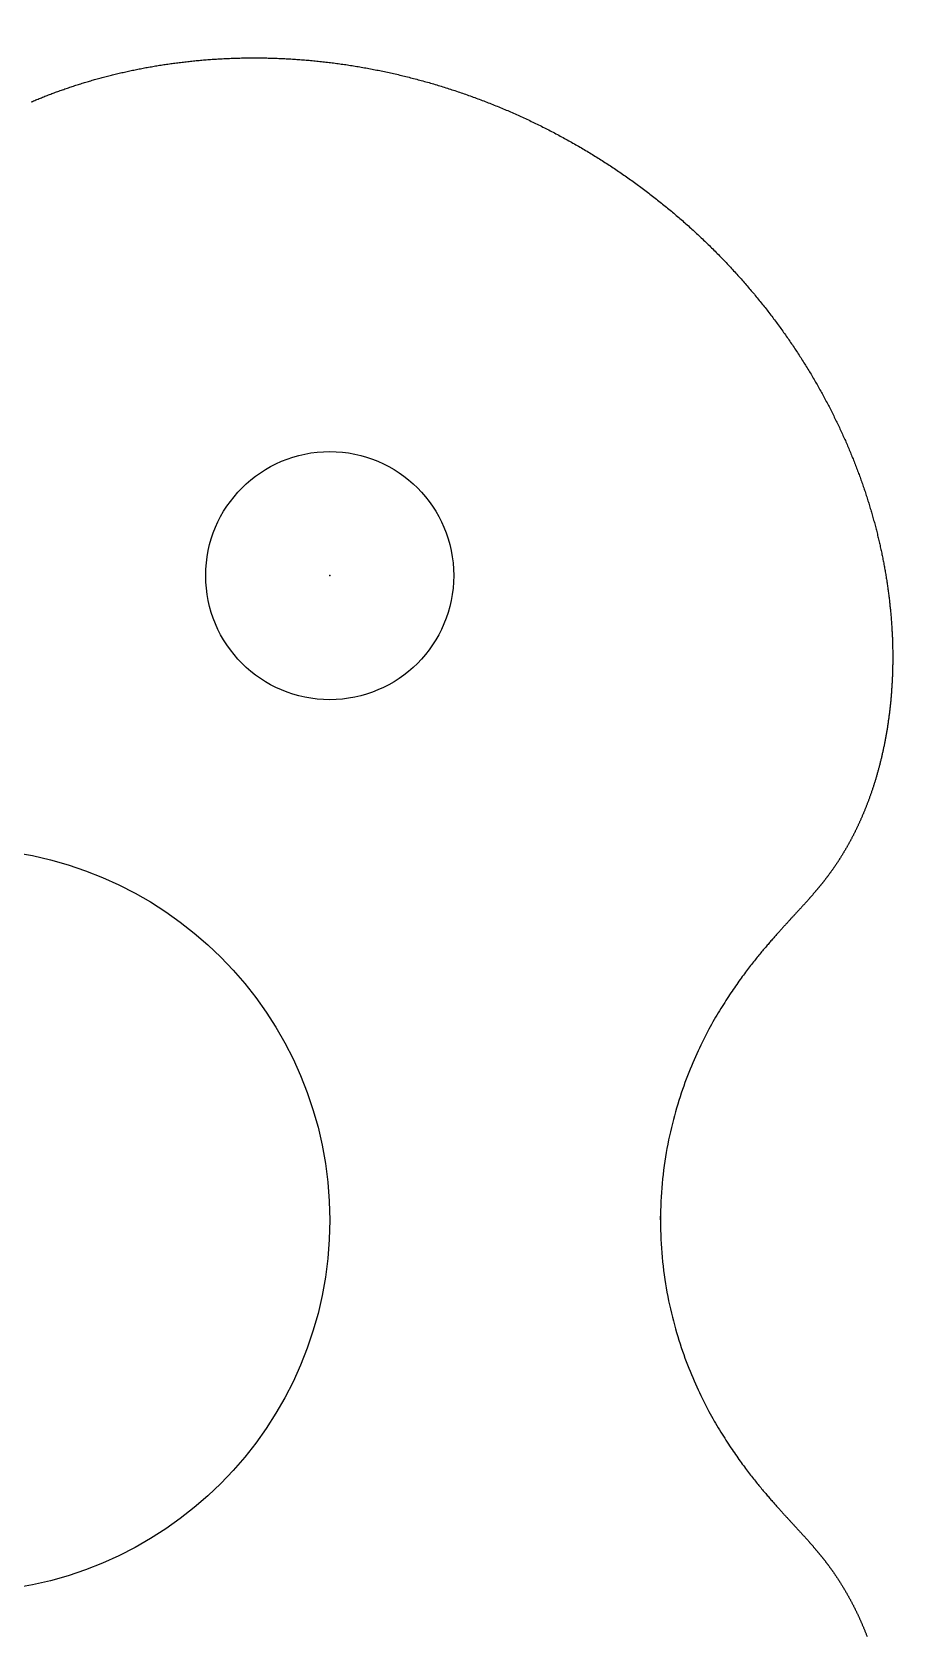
# Model space of a CAD drawing. Header units: metres. Extents: x -1 to 1, y -1 to 1.
# Drawn here: x 0.159 to 0.562, y -0.192 to 0.549 of the extents above; entities that cross this region are included whole.
import ezdxf

# ---------------------------------------------------------------- set-up
doc = ezdxf.new("R2010")
doc.units = ezdxf.units.M

msp = doc.modelspace()

# ---------------------------------------------------------------- linework, layer by layer
at = {"color": 1}
msp.add_lwpolyline([(0.15824, 0.5167), (0.15876, 0.51692), (0.15928, 0.51714), (0.1598, 0.51735), (0.16032, 0.51757), (0.16084, 0.51779), (0.16137, 0.518), (0.16189, 0.51822), (0.16242, 0.51843), (0.16295, 0.51864), (0.16348, 0.51885), (0.16401, 0.51906), (0.16454, 0.51927), (0.16508, 0.51948), (0.16561, 0.51969), (0.16615, 0.5199), (0.16669, 0.5201), (0.16723, 0.52031), (0.16777, 0.52051), (0.16831, 0.52071), (0.16886, 0.52091), (0.1694, 0.52112), (0.16995, 0.52132), (0.17049, 0.52151), (0.17104, 0.52171), (0.17159, 0.52191), (0.17215, 0.5221), (0.1727, 0.5223), (0.17325, 0.52249), (0.17381, 0.52269), (0.17436, 0.52288), (0.17492, 0.52307), (0.17548, 0.52326), (0.17604, 0.52345), (0.1766, 0.52363), (0.17717, 0.52382), (0.17773, 0.52401), (0.1783, 0.52419), (0.17886, 0.52437), (0.17943, 0.52456), (0.18, 0.52474), (0.18057, 0.52492), (0.18114, 0.5251), (0.18172, 0.52527), (0.18229, 0.52545), (0.18287, 0.52563), (0.18344, 0.5258), (0.18402, 0.52597), (0.1846, 0.52615), (0.18518, 0.52632), (0.18576, 0.52649), (0.18634, 0.52666), (0.18693, 0.52682), (0.18751, 0.52699), (0.1881, 0.52715), (0.18869, 0.52732), (0.18928, 0.52748), (0.18987, 0.52764), (0.19046, 0.5278), (0.19105, 0.52796), (0.19164, 0.52812), (0.19224, 0.52828), (0.19283, 0.52843), (0.19343, 0.52859), (0.19403, 0.52874), (0.19463, 0.52889), (0.19523, 0.52904), (0.19583, 0.52919), (0.19643, 0.52934), (0.19704, 0.52949), (0.19764, 0.52963), (0.19825, 0.52978), (0.19885, 0.52992), (0.19946, 0.53006), (0.20007, 0.5302), (0.20068, 0.53034), (0.20129, 0.53048), (0.2019, 0.53062), (0.20252, 0.53075), (0.20313, 0.53089), (0.20375, 0.53102), (0.20437, 0.53115), (0.20498, 0.53128), (0.2056, 0.53141), (0.20622, 0.53154), (0.20684, 0.53166), (0.20747, 0.53179), (0.20809, 0.53191), (0.20871, 0.53203), (0.20934, 0.53215), (0.20996, 0.53227), (0.21059, 0.53239), (0.21122, 0.53251), (0.21185, 0.53262), (0.21248, 0.53274), (0.21311, 0.53285), (0.21374, 0.53296), (0.21438, 0.53307), (0.21501, 0.53318), (0.21565, 0.53329), (0.21628, 0.53339), (0.21692, 0.53349), (0.21756, 0.5336), (0.2182, 0.5337), (0.21884, 0.5338), (0.21948, 0.5339), (0.22012, 0.53399), (0.22076, 0.53409), (0.22141, 0.53418), (0.22205, 0.53428), (0.2227, 0.53437), (0.22334, 0.53446), (0.22399, 0.53454), (0.22464, 0.53463), (0.22529, 0.53472), (0.22594, 0.5348), (0.22659, 0.53488), (0.22724, 0.53496), (0.22789, 0.53504), (0.22855, 0.53512), (0.2292, 0.5352), (0.22986, 0.53527), (0.23051, 0.53535), (0.23117, 0.53542), (0.23183, 0.53549), (0.23249, 0.53556), (0.23315, 0.53562), (0.23381, 0.53569), (0.23447, 0.53575), (0.23513, 0.53582), (0.23579, 0.53588), (0.23646, 0.53594), (0.23712, 0.536), (0.23779, 0.53605), (0.23845, 0.53611), (0.23912, 0.53616), (0.23979, 0.53621), (0.24046, 0.53626), (0.24113, 0.53631), (0.2418, 0.53636), (0.24247, 0.5364), (0.24314, 0.53645), (0.24381, 0.53649), (0.24448, 0.53653), (0.24516, 0.53657), (0.24583, 0.53661), (0.2465, 0.53664), (0.24718, 0.53668), (0.24786, 0.53671), (0.24853, 0.53674), (0.24921, 0.53677), (0.24989, 0.5368), (0.25057, 0.53683), (0.25125, 0.53685), (0.25193, 0.53687), (0.25261, 0.5369), (0.25329, 0.53692), (0.25397, 0.53693), (0.25466, 0.53695), (0.25534, 0.53697), (0.25602, 0.53698), (0.25671, 0.53699), (0.25739, 0.537), (0.25808, 0.53701), (0.25877, 0.53702), (0.25945, 0.53702), (0.26014, 0.53702), (0.26083, 0.53703), (0.26152, 0.53703), (0.26221, 0.53702), (0.2629, 0.53702), (0.26359, 0.53702), (0.26428, 0.53701), (0.26497, 0.537), (0.26566, 0.53699), (0.26636, 0.53698), (0.26705, 0.53697), (0.26774, 0.53695), (0.26844, 0.53693), (0.26913, 0.53692), (0.26983, 0.5369), (0.27052, 0.53687), (0.27122, 0.53685), (0.27191, 0.53682), (0.27261, 0.5368), (0.27331, 0.53677), (0.27401, 0.53674), (0.27471, 0.53671), (0.2754, 0.53667), (0.2761, 0.53664), (0.2768, 0.5366), (0.2775, 0.53656), (0.2782, 0.53652), (0.27891, 0.53648), (0.27961, 0.53643), (0.28031, 0.53639), (0.28101, 0.53634), (0.28171, 0.53629), (0.28242, 0.53624), (0.28312, 0.53619), (0.28382, 0.53613), (0.28453, 0.53607), (0.28523, 0.53602), (0.28593, 0.53596), (0.28664, 0.5359), (0.28734, 0.53583), (0.28805, 0.53577), (0.28876, 0.5357), (0.28946, 0.53563), (0.29017, 0.53556), (0.29088, 0.53549), (0.29158, 0.53541), (0.29229, 0.53534), (0.293, 0.53526), (0.2937, 0.53518), (0.29441, 0.5351), (0.29512, 0.53502), (0.29583, 0.53493), (0.29654, 0.53485), (0.29725, 0.53476), (0.29796, 0.53467), (0.29867, 0.53458), (0.29938, 0.53448), (0.30009, 0.53439), (0.3008, 0.53429), (0.30151, 0.53419), (0.30222, 0.53409), (0.30293, 0.53399), (0.30364, 0.53389), (0.30435, 0.53378), (0.30506, 0.53367), (0.30577, 0.53356), (0.30648, 0.53345), (0.30719, 0.53334), (0.3079, 0.53322), (0.30862, 0.53311), (0.30933, 0.53299), (0.31004, 0.53287), (0.31075, 0.53274), (0.31146, 0.53262), (0.31217, 0.53249), (0.31289, 0.53237), (0.3136, 0.53224), (0.31431, 0.53211), (0.31502, 0.53197), (0.31574, 0.53184), (0.31645, 0.5317), (0.31716, 0.53156), (0.31787, 0.53142), (0.31858, 0.53128), (0.3193, 0.53114), (0.32001, 0.53099), (0.32072, 0.53084), (0.32143, 0.5307), (0.32215, 0.53054), (0.32286, 0.53039), (0.32357, 0.53024), (0.32428, 0.53008), (0.32499, 0.52992), (0.32571, 0.52976), (0.32642, 0.5296), (0.32713, 0.52944), (0.32784, 0.52927), (0.32855, 0.5291), (0.32927, 0.52894), (0.32998, 0.52876), (0.33069, 0.52859), (0.3314, 0.52842), (0.33211, 0.52824), (0.33282, 0.52806), (0.33353, 0.52788), (0.33424, 0.5277), (0.33495, 0.52752), (0.33566, 0.52733), (0.33637, 0.52714), (0.33708, 0.52696), (0.33779, 0.52676), (0.3385, 0.52657), (0.33921, 0.52638), (0.33992, 0.52618), (0.34063, 0.52598), (0.34134, 0.52578), (0.34205, 0.52558), (0.34276, 0.52538), (0.34347, 0.52517), (0.34417, 0.52497), (0.34488, 0.52476), (0.34559, 0.52455), (0.3463, 0.52433), (0.347, 0.52412), (0.34771, 0.5239), (0.34842, 0.52369), (0.34912, 0.52347), (0.34983, 0.52325), (0.35053, 0.52302), (0.35124, 0.5228), (0.35194, 0.52257), (0.35265, 0.52234), (0.35335, 0.52211), (0.35405, 0.52188), (0.35476, 0.52165), (0.35546, 0.52141), (0.35616, 0.52117), (0.35686, 0.52093), (0.35757, 0.52069), (0.35827, 0.52045), (0.35897, 0.5202), (0.35967, 0.51996), (0.36037, 0.51971), (0.36107, 0.51946), (0.36177, 0.51921), (0.36247, 0.51895), (0.36317, 0.5187), (0.36386, 0.51844), (0.36456, 0.51818), (0.36526, 0.51792), (0.36596, 0.51766), (0.36665, 0.5174), (0.36735, 0.51713), (0.36804, 0.51686), (0.36874, 0.51659), (0.36943, 0.51632), (0.37013, 0.51605), (0.37082, 0.51577), (0.37151, 0.5155), (0.3722, 0.51522), (0.3729, 0.51494), (0.37359, 0.51466), (0.37428, 0.51437), (0.37497, 0.51409), (0.37566, 0.5138), (0.37634, 0.51351), (0.37703, 0.51322), (0.37772, 0.51293), (0.37841, 0.51264), (0.37909, 0.51234), (0.37978, 0.51204), (0.38047, 0.51175), (0.38115, 0.51144), (0.38183, 0.51114), (0.38252, 0.51084), (0.3832, 0.51053), (0.38388, 0.51022), (0.38456, 0.50992), (0.38524, 0.5096), (0.38592, 0.50929), (0.3866, 0.50898), (0.38728, 0.50866), (0.38796, 0.50834), (0.38864, 0.50802), (0.38931, 0.5077), (0.38999, 0.50738), (0.39067, 0.50705), (0.39134, 0.50673), (0.39201, 0.5064), (0.39269, 0.50607), (0.39336, 0.50574), (0.39403, 0.50541), (0.3947, 0.50507), (0.39537, 0.50474), (0.39604, 0.5044), (0.39671, 0.50406), (0.39738, 0.50372), (0.39804, 0.50337), (0.39871, 0.50303), (0.39937, 0.50268), (0.40004, 0.50233), (0.4007, 0.50199), (0.40137, 0.50163), (0.40203, 0.50128), (0.40269, 0.50093), (0.40335, 0.50057), (0.40401, 0.50021), (0.40467, 0.49985), (0.40533, 0.49949), (0.40598, 0.49913), (0.40664, 0.49877), (0.40729, 0.4984), (0.40795, 0.49803), (0.4086, 0.49766), (0.40925, 0.49729), (0.40991, 0.49692), (0.41056, 0.49655), (0.41121, 0.49617), (0.41185, 0.49579), (0.4125, 0.49542), (0.41315, 0.49504), (0.4138, 0.49465), (0.41444, 0.49427), (0.41509, 0.49389), (0.41573, 0.4935), (0.41637, 0.49311), (0.41701, 0.49272), (0.41765, 0.49233), (0.41829, 0.49194), (0.41893, 0.49154), (0.41957, 0.49115), (0.4202, 0.49075), (0.42084, 0.49035), (0.42147, 0.48995), (0.42211, 0.48955), (0.42274, 0.48915), (0.42337, 0.48874), (0.424, 0.48833), (0.42463, 0.48793), (0.42526, 0.48752), (0.42589, 0.48711), (0.42651, 0.48669), (0.42714, 0.48628), (0.42776, 0.48586), (0.42838, 0.48545), (0.429, 0.48503), (0.42963, 0.48461), (0.43024, 0.48419), (0.43086, 0.48376), (0.43148, 0.48334), (0.4321, 0.48291), (0.43271, 0.48249), (0.43333, 0.48206), (0.43394, 0.48163), (0.43455, 0.4812), (0.43516, 0.48076), (0.43577, 0.48033), (0.43638, 0.47989), (0.43699, 0.47946), (0.43759, 0.47902), (0.4382, 0.47858), (0.4388, 0.47814), (0.4394, 0.47769), (0.44, 0.47725), (0.4406, 0.4768), (0.4412, 0.47636), (0.4418, 0.47591), (0.4424, 0.47546), (0.44299, 0.47501), (0.44359, 0.47456), (0.44418, 0.4741), (0.44477, 0.47365), (0.44536, 0.47319), (0.44595, 0.47273), (0.44654, 0.47227), (0.44713, 0.47181), (0.44771, 0.47135), (0.44829, 0.47089), (0.44888, 0.47042), (0.44946, 0.46996), (0.45004, 0.46949), (0.45062, 0.46902), (0.4512, 0.46855), (0.45177, 0.46808), (0.45235, 0.46761), (0.45292, 0.46713), (0.45349, 0.46666), (0.45407, 0.46618), (0.45464, 0.4657), (0.4552, 0.46523), (0.45577, 0.46474), (0.45634, 0.46426), (0.4569, 0.46378), (0.45747, 0.4633), (0.45803, 0.46281), (0.45859, 0.46233), (0.45915, 0.46184), (0.45971, 0.46135), (0.46026, 0.46086), (0.46082, 0.46037), (0.46137, 0.45988), (0.46192, 0.45938), (0.46248, 0.45889), (0.46303, 0.45839), (0.46357, 0.45789), (0.46412, 0.4574), (0.46467, 0.4569), (0.46521, 0.4564), (0.46575, 0.45589), (0.4663, 0.45539), (0.46684, 0.45489), (0.46737, 0.45438), (0.46791, 0.45388), (0.46845, 0.45337), (0.46898, 0.45286), (0.46951, 0.45235), (0.47005, 0.45184), (0.47058, 0.45133), (0.4711, 0.45081), (0.47163, 0.4503), (0.47216, 0.44978), (0.47268, 0.44927), (0.4732, 0.44875), (0.47372, 0.44823), (0.47424, 0.44771), (0.47476, 0.44719), (0.47528, 0.44667), (0.4758, 0.44615), (0.47631, 0.44562), (0.47682, 0.4451), (0.47733, 0.44457), (0.47784, 0.44404), (0.47835, 0.44352), (0.47886, 0.44299), (0.47936, 0.44246), (0.47986, 0.44193), (0.48037, 0.44139), (0.48087, 0.44086), (0.48137, 0.44033), (0.48186, 0.43979), (0.48236, 0.43926), (0.48285, 0.43872), (0.48335, 0.43818), (0.48384, 0.43764), (0.48433, 0.4371), (0.48481, 0.43656), (0.4853, 0.43602), (0.48579, 0.43548), (0.48627, 0.43494), (0.48675, 0.43439), (0.48723, 0.43385), (0.48771, 0.4333), (0.48819, 0.43275), (0.48866, 0.43221), (0.48914, 0.43166), (0.48961, 0.43111), (0.49008, 0.43056), (0.49055, 0.43), (0.49102, 0.42945), (0.49148, 0.4289), (0.49195, 0.42835), (0.49241, 0.42779), (0.49287, 0.42724), (0.49333, 0.42668), (0.49379, 0.42612), (0.49425, 0.42556), (0.4947, 0.425), (0.49515, 0.42445), (0.49561, 0.42388), (0.49606, 0.42332), (0.4965, 0.42276), (0.49695, 0.4222), (0.4974, 0.42164), (0.49784, 0.42107), (0.49828, 0.42051), (0.49872, 0.41994), (0.49916, 0.41937), (0.4996, 0.41881), (0.50003, 0.41824), (0.50047, 0.41767), (0.5009, 0.4171), (0.50133, 0.41653), (0.50176, 0.41596), (0.50219, 0.41539), (0.50261, 0.41482), (0.50303, 0.41424), (0.50346, 0.41367), (0.50388, 0.4131), (0.5043, 0.41252), (0.50471, 0.41195), (0.50513, 0.41137), (0.50554, 0.41079), (0.50595, 0.41022), (0.50636, 0.40964), (0.50677, 0.40906), (0.50718, 0.40848), (0.50759, 0.4079), (0.50799, 0.40732), (0.50839, 0.40674), (0.50879, 0.40616), (0.50919, 0.40557), (0.50959, 0.40499), (0.50998, 0.40441), (0.51038, 0.40383), (0.51077, 0.40324), (0.51116, 0.40266), (0.51155, 0.40207), (0.51193, 0.40148), (0.51232, 0.4009), (0.5127, 0.40031), (0.51308, 0.39972), (0.51346, 0.39914), (0.51384, 0.39855), (0.51422, 0.39796), (0.51459, 0.39737), (0.51497, 0.39678), (0.51534, 0.39619), (0.51571, 0.3956), (0.51608, 0.39501), (0.51644, 0.39442), (0.51681, 0.39382), (0.51717, 0.39323), (0.51753, 0.39264), (0.51789, 0.39205), (0.51825, 0.39145), (0.51861, 0.39086), (0.51896, 0.39026), (0.51931, 0.38967), (0.51966, 0.38907), (0.52001, 0.38848), (0.52036, 0.38788), (0.5207, 0.38728), (0.52105, 0.38669), (0.52139, 0.38609), (0.52173, 0.38549), (0.52207, 0.3849), (0.52241, 0.3843), (0.52274, 0.3837), (0.52308, 0.3831), (0.52341, 0.3825), (0.52374, 0.3819), (0.52407, 0.3813), (0.52439, 0.3807), (0.52472, 0.3801), (0.52504, 0.3795), (0.52536, 0.3789), (0.52568, 0.3783), (0.526, 0.3777), (0.52632, 0.3771), (0.52663, 0.3765), (0.52694, 0.3759), (0.52725, 0.37529), (0.52756, 0.37469), (0.52787, 0.37409), (0.52818, 0.37349), (0.52848, 0.37288), (0.52878, 0.37228), (0.52908, 0.37168), (0.52938, 0.37108), (0.52968, 0.37047), (0.52998, 0.36987), (0.53027, 0.36926), (0.53056, 0.36866), (0.53085, 0.36806), (0.53114, 0.36745), (0.53143, 0.36685), (0.53171, 0.36624), (0.53199, 0.36564), (0.53228, 0.36504), (0.53256, 0.36443), (0.53283, 0.36383), (0.53311, 0.36322), (0.53338, 0.36262), (0.53366, 0.36201), (0.53393, 0.36141), (0.5342, 0.3608), (0.53447, 0.3602), (0.53473, 0.35959), (0.535, 0.35899), (0.53526, 0.35838), (0.53552, 0.35778), (0.53578, 0.35717), (0.53604, 0.35657), (0.53629, 0.35596), (0.53654, 0.35536), (0.5368, 0.35475), (0.53705, 0.35415), (0.5373, 0.35354), (0.53754, 0.35294), (0.53779, 0.35233), (0.53803, 0.35173), (0.53827, 0.35112), (0.53851, 0.35052), (0.53875, 0.34991), (0.53899, 0.34931), (0.53922, 0.34871), (0.53946, 0.3481), (0.53969, 0.3475), (0.53992, 0.34689), (0.54015, 0.34629), (0.54037, 0.34569), (0.5406, 0.34508), (0.54082, 0.34448), (0.54104, 0.34388), (0.54126, 0.34327), (0.54148, 0.34267), (0.54169, 0.34207), (0.54191, 0.34146), (0.54212, 0.34086), (0.54233, 0.34026), (0.54254, 0.33966), (0.54275, 0.33906), (0.54296, 0.33846), (0.54316, 0.33785), (0.54336, 0.33725), (0.54356, 0.33665), (0.54376, 0.33605), (0.54396, 0.33545), (0.54416, 0.33485), (0.54435, 0.33425), (0.54454, 0.33365), (0.54473, 0.33305), (0.54492, 0.33245), (0.54511, 0.33185), (0.5453, 0.33126), (0.54548, 0.33066), (0.54566, 0.33006), (0.54584, 0.32946), (0.54602, 0.32886), (0.5462, 0.32827), (0.54638, 0.32767), (0.54655, 0.32708), (0.54672, 0.32648), (0.54689, 0.32588), (0.54706, 0.32529), (0.54723, 0.32469), (0.5474, 0.3241), (0.54756, 0.32351), (0.54772, 0.32291), (0.54788, 0.32232), (0.54804, 0.32173), (0.5482, 0.32113), (0.54836, 0.32054), (0.54851, 0.31995), (0.54867, 0.31936), (0.54882, 0.31877), (0.54897, 0.31818), (0.54911, 0.31759), (0.54926, 0.317), (0.54941, 0.31641), (0.54955, 0.31582), (0.54969, 0.31523), (0.54983, 0.31465), (0.54997, 0.31406), (0.55011, 0.31347), (0.55024, 0.31289), (0.55038, 0.3123), (0.55051, 0.31172), (0.55064, 0.31113), (0.55077, 0.31055), (0.5509, 0.30996), (0.55102, 0.30938), (0.55115, 0.3088), (0.55127, 0.30822), (0.55139, 0.30764), (0.55151, 0.30706), (0.55163, 0.30648), (0.55174, 0.3059), (0.55186, 0.30532), (0.55197, 0.30474), (0.55208, 0.30416), (0.55219, 0.30358), (0.5523, 0.30301), (0.55241, 0.30243), (0.55252, 0.30186), (0.55262, 0.30128), (0.55272, 0.30071), (0.55282, 0.30013), (0.55292, 0.29956), (0.55302, 0.29899), (0.55312, 0.29842), (0.55321, 0.29785), (0.55331, 0.29727), (0.5534, 0.29671), (0.55349, 0.29614), (0.55358, 0.29557), (0.55367, 0.295), (0.55375, 0.29443), (0.55384, 0.29387), (0.55392, 0.2933), (0.554, 0.29274), (0.55408, 0.29217), (0.55416, 0.29161), (0.55424, 0.29105), (0.55431, 0.29049), (0.55439, 0.28992), (0.55446, 0.28936), (0.55453, 0.2888), (0.5546, 0.28825), (0.55467, 0.28769), (0.55474, 0.28713), (0.55481, 0.28657), (0.55487, 0.28602), (0.55493, 0.28546), (0.55499, 0.28491), (0.55505, 0.28436), (0.55511, 0.2838), (0.55517, 0.28325), (0.55523, 0.2827), (0.55528, 0.28215), (0.55533, 0.2816), (0.55539, 0.28105), (0.55544, 0.2805), (0.55549, 0.27996), (0.55553, 0.27941), (0.55558, 0.27887), (0.55563, 0.27832), (0.55567, 0.27778), (0.55571, 0.27724), (0.55575, 0.27669), (0.55579, 0.27615), (0.55583, 0.27561), (0.55587, 0.27507), (0.5559, 0.27453), (0.55594, 0.274), (0.55597, 0.27346), (0.556, 0.27293), (0.55603, 0.27239), (0.55606, 0.27186), (0.55609, 0.27132), (0.55611, 0.27079), (0.55614, 0.27026), (0.55616, 0.26973), (0.55619, 0.2692), (0.55621, 0.26867), (0.55623, 0.26815), (0.55624, 0.26762), (0.55626, 0.26709), (0.55628, 0.26657), (0.55629, 0.26605), (0.55631, 0.26552), (0.55632, 0.265), (0.55633, 0.26448), (0.55634, 0.26396), (0.55635, 0.26344), (0.55636, 0.26293), (0.55636, 0.26241), (0.55637, 0.26189), (0.55637, 0.26138), (0.55637, 0.26087), (0.55638, 0.26035), (0.55638, 0.25984), (0.55637, 0.25933), (0.55637, 0.25882), (0.55637, 0.25831), (0.55636, 0.25781), (0.55636, 0.2573), (0.55635, 0.25679), (0.55634, 0.25629), (0.55633, 0.25579), (0.55632, 0.25528), (0.55631, 0.25478), (0.5563, 0.25428), (0.55629, 0.25378), (0.55627, 0.25328), (0.55626, 0.25279), (0.55624, 0.25229), (0.55622, 0.2518), (0.5562, 0.2513), (0.55618, 0.25081), (0.55616, 0.25032), (0.55614, 0.24983), (0.55611, 0.24934), (0.55609, 0.24885), (0.55606, 0.24836), (0.55603, 0.24788), (0.55601, 0.24739), (0.55598, 0.24691), (0.55595, 0.24643), (0.55592, 0.24595), (0.55588, 0.24546), (0.55585, 0.24499), (0.55582, 0.24451), (0.55578, 0.24403), (0.55575, 0.24355), (0.55571, 0.24308), (0.55567, 0.24261), (0.55563, 0.24213), (0.55559, 0.24166), (0.55555, 0.24119), (0.55551, 0.24072), (0.55546, 0.24026), (0.55542, 0.23979), (0.55537, 0.23932), (0.55533, 0.23886), (0.55528, 0.2384), (0.55523, 0.23793), (0.55518, 0.23747), (0.55513, 0.23701), (0.55508, 0.23656), (0.55503, 0.2361), (0.55498, 0.23564), (0.55492, 0.23519), (0.55487, 0.23473), (0.55481, 0.23428), (0.55476, 0.23383), (0.5547, 0.23338), (0.55464, 0.23293), (0.55458, 0.23248), (0.55452, 0.23204), (0.55446, 0.23159), (0.5544, 0.23115), (0.55434, 0.23071), (0.55427, 0.23026), (0.55421, 0.22982), (0.55415, 0.22938), (0.55408, 0.22895), (0.55401, 0.22851), (0.55394, 0.22807), (0.55388, 0.22764), (0.55381, 0.22721), (0.55374, 0.22678), (0.55367, 0.22635), (0.55359, 0.22592), (0.55352, 0.22549), (0.55345, 0.22506), (0.55338, 0.22464), (0.5533, 0.22421), (0.55323, 0.22379), (0.55315, 0.22337), (0.55307, 0.22295), (0.55299, 0.22253), (0.55292, 0.22211), (0.55284, 0.22169), (0.55276, 0.22128), (0.55268, 0.22086), (0.55259, 0.22045), (0.55251, 0.22004), (0.55243, 0.21963), (0.55235, 0.21922), (0.55226, 0.21881), (0.55218, 0.21841), (0.55209, 0.218), (0.55201, 0.2176), (0.55192, 0.2172), (0.55183, 0.21679), (0.55174, 0.21639), (0.55165, 0.216), (0.55156, 0.2156), (0.55147, 0.2152), (0.55138, 0.21481), (0.55129, 0.21441), (0.5512, 0.21402), (0.55111, 0.21363), (0.55101, 0.21324), (0.55092, 0.21285), (0.55082, 0.21247), (0.55073, 0.21208), (0.55063, 0.2117), (0.55054, 0.21131), (0.55044, 0.21093), (0.55034, 0.21055), (0.55025, 0.21017), (0.55015, 0.20979), (0.55005, 0.20942), (0.54995, 0.20904), (0.54985, 0.20867), (0.54975, 0.20829), (0.54965, 0.20792), (0.54954, 0.20755), (0.54944, 0.20718), (0.54934, 0.20682), (0.54924, 0.20645), (0.54913, 0.20609), (0.54903, 0.20572), (0.54892, 0.20536), (0.54882, 0.205), (0.54871, 0.20464), (0.54861, 0.20428), (0.5485, 0.20392), (0.54839, 0.20357), (0.54828, 0.20321), (0.54818, 0.20286), (0.54807, 0.20251), (0.54796, 0.20216), (0.54785, 0.20181), (0.54774, 0.20146), (0.54763, 0.20111), (0.54752, 0.20077), (0.54741, 0.20042), (0.5473, 0.20008), (0.54718, 0.19974), (0.54707, 0.1994), (0.54696, 0.19906), (0.54685, 0.19872), (0.54673, 0.19839), (0.54662, 0.19805), (0.54651, 0.19772), (0.54639, 0.19739), (0.54628, 0.19706), (0.54616, 0.19673), (0.54605, 0.1964), (0.54593, 0.19607), (0.54581, 0.19574), (0.5457, 0.19542), (0.54558, 0.1951), (0.54546, 0.19477), (0.54535, 0.19445), (0.54523, 0.19413), (0.54511, 0.19382), (0.54499, 0.1935), (0.54487, 0.19318), (0.54475, 0.19287), (0.54463, 0.19256), (0.54452, 0.19225), (0.5444, 0.19194), (0.54428, 0.19163), (0.54416, 0.19132), (0.54404, 0.19101), (0.54391, 0.19071), (0.54379, 0.1904), (0.54367, 0.1901), (0.54355, 0.1898), (0.54343, 0.1895), (0.54331, 0.1892), (0.54319, 0.1889), (0.54306, 0.18861), (0.54294, 0.18831), (0.54282, 0.18802), (0.54269, 0.18772), (0.54257, 0.18743), (0.54245, 0.18714), (0.54232, 0.18685), (0.5422, 0.18657), (0.54208, 0.18628), (0.54195, 0.186), (0.54183, 0.18571), (0.5417, 0.18543), (0.54158, 0.18515), (0.54146, 0.18487), (0.54133, 0.18459), (0.54121, 0.18431), (0.54108, 0.18403), (0.54096, 0.18376), (0.54083, 0.18349), (0.5407, 0.18321), (0.54058, 0.18294), (0.54045, 0.18267), (0.54033, 0.1824), (0.5402, 0.18213), (0.54008, 0.18187), (0.53995, 0.1816), (0.53982, 0.18134), (0.5397, 0.18107), (0.53957, 0.18081), (0.53944, 0.18055), (0.53932, 0.18029), (0.53919, 0.18003), (0.53907, 0.17978), (0.53894, 0.17952), (0.53881, 0.17927), (0.53868, 0.17901), (0.53856, 0.17876), (0.53843, 0.17851), (0.5383, 0.17826), (0.53818, 0.17801), (0.53805, 0.17776), (0.53792, 0.17751), (0.5378, 0.17727), (0.53767, 0.17702), (0.53754, 0.17678), (0.53741, 0.17654), (0.53729, 0.1763), (0.53716, 0.17606), (0.53703, 0.17582), (0.53691, 0.17558), (0.53678, 0.17535), (0.53665, 0.17511), (0.53652, 0.17488), (0.5364, 0.17464), (0.53627, 0.17441), (0.53614, 0.17418), (0.53601, 0.17395), (0.53589, 0.17372), (0.53576, 0.17349), (0.53563, 0.17327), (0.53551, 0.17304), (0.53538, 0.17281), (0.53525, 0.17259), (0.53512, 0.17237), (0.535, 0.17215), (0.53487, 0.17193), (0.53474, 0.17171), (0.53462, 0.17149), (0.53449, 0.17127), (0.53436, 0.17105), (0.53423, 0.17084), (0.53411, 0.17062), (0.53398, 0.17041), (0.53385, 0.1702), (0.53373, 0.16999), (0.5336, 0.16978), (0.53347, 0.16957), (0.53335, 0.16936), (0.53322, 0.16915), (0.5331, 0.16895), (0.53297, 0.16874), (0.53284, 0.16853), (0.53272, 0.16833), (0.53259, 0.16813), (0.53246, 0.16793), (0.53234, 0.16773), (0.53221, 0.16753), (0.53209, 0.16733), (0.53196, 0.16713), (0.53183, 0.16693), (0.53171, 0.16673), (0.53158, 0.16654), (0.53146, 0.16634), (0.53133, 0.16615), (0.53121, 0.16596), (0.53108, 0.16577), (0.53096, 0.16557), (0.53083, 0.16538), (0.5307, 0.16519), (0.53058, 0.16501), (0.53045, 0.16482), (0.53033, 0.16463), (0.5302, 0.16444), (0.53008, 0.16426), (0.52995, 0.16407), (0.52983, 0.16389), (0.5297, 0.16371), (0.52958, 0.16352), (0.52946, 0.16334), (0.52933, 0.16316), (0.52921, 0.16298), (0.52908, 0.1628), (0.52896, 0.16262), (0.52883, 0.16244), (0.52871, 0.16227), (0.52858, 0.16209), (0.52846, 0.16191), (0.52834, 0.16174), (0.52821, 0.16156), (0.52809, 0.16139), (0.52796, 0.16122), (0.52784, 0.16104), (0.52771, 0.16087), (0.52759, 0.1607), (0.52747, 0.16053), (0.52734, 0.16036), (0.52722, 0.16019), (0.52709, 0.16002), (0.52697, 0.15985), (0.52685, 0.15968), (0.52672, 0.15951), (0.5266, 0.15935), (0.52647, 0.15918), (0.52635, 0.15901), (0.52622, 0.15885), (0.5261, 0.15868), (0.52598, 0.15852), (0.52585, 0.15836), (0.52573, 0.15819), (0.5256, 0.15803), (0.52548, 0.15787), (0.52535, 0.1577), (0.52523, 0.15754), (0.5251, 0.15738), (0.52498, 0.15722), (0.52485, 0.15706), (0.52473, 0.1569), (0.5246, 0.15674), (0.52448, 0.15658), (0.52435, 0.15642), (0.52423, 0.15626), (0.5241, 0.1561), (0.52398, 0.15594), (0.52385, 0.15578), (0.52372, 0.15562), (0.5236, 0.15547), (0.52347, 0.15531), (0.52334, 0.15515), (0.52322, 0.15499), (0.52309, 0.15484), (0.52296, 0.15468), (0.52283, 0.15452), (0.52271, 0.15437), (0.52258, 0.15421), (0.52245, 0.15405), (0.52232, 0.1539), (0.52219, 0.15374), (0.52206, 0.15358), (0.52193, 0.15343), (0.5218, 0.15327), (0.52167, 0.15312), (0.52154, 0.15296), (0.52141, 0.1528), (0.52128, 0.15265), (0.52115, 0.15249), (0.52102, 0.15233), (0.52088, 0.15218), (0.52075, 0.15202), (0.52062, 0.15186), (0.52048, 0.15171), (0.52035, 0.15155), (0.52021, 0.15139), (0.52008, 0.15123), (0.51994, 0.15107), (0.51981, 0.15092), (0.51967, 0.15076), (0.51953, 0.1506), (0.51939, 0.15044), (0.51926, 0.15028), (0.51912, 0.15012), (0.51898, 0.14996), (0.51884, 0.1498), (0.5187, 0.14964), (0.51855, 0.14947), (0.51841, 0.14931), (0.51827, 0.14915), (0.51812, 0.14899), (0.51798, 0.14882), (0.51783, 0.14866), (0.51769, 0.14849), (0.51754, 0.14833), (0.51739, 0.14816), (0.51724, 0.14799), (0.51709, 0.14782), (0.51694, 0.14765), (0.51679, 0.14748), (0.51663, 0.14731), (0.51648, 0.14714), (0.51632, 0.14697), (0.51617, 0.1468), (0.51601, 0.14662), (0.51585, 0.14645), (0.51569, 0.14627), (0.51553, 0.14609), (0.51537, 0.14591), (0.51521, 0.14573), (0.51504, 0.14555), (0.51488, 0.14537), (0.51471, 0.14519), (0.51454, 0.145), (0.51437, 0.14482), (0.5142, 0.14463), (0.51403, 0.14444), (0.51385, 0.14425), (0.51368, 0.14406), (0.5135, 0.14386), (0.51332, 0.14367), (0.51314, 0.14347), (0.51296, 0.14327), (0.51278, 0.14307), (0.51259, 0.14287), (0.5124, 0.14267), (0.51221, 0.14246), (0.51202, 0.14226), (0.51183, 0.14205), (0.51164, 0.14183), (0.51144, 0.14162), (0.51124, 0.14141), (0.51104, 0.14119), (0.51084, 0.14097), (0.51063, 0.14074), (0.51042, 0.14052), (0.51021, 0.14029), (0.51, 0.14006), (0.50979, 0.13983), (0.50957, 0.1396), (0.50935, 0.13936), (0.50913, 0.13912), (0.50891, 0.13888), (0.50868, 0.13863), (0.50845, 0.13838), (0.50822, 0.13813), (0.50799, 0.13787), (0.50775, 0.13761), (0.50751, 0.13735), (0.50727, 0.13709), (0.50702, 0.13682), (0.50678, 0.13655), (0.50652, 0.13627), (0.50627, 0.13599), (0.50601, 0.13571), (0.50575, 0.13542), (0.50549, 0.13513), (0.50522, 0.13484), (0.50495, 0.13454), (0.50467, 0.13423), (0.5044, 0.13393), (0.50412, 0.13361), (0.50383, 0.1333), (0.50354, 0.13298), (0.50325, 0.13265), (0.50296, 0.13232), (0.50266, 0.13198), (0.50235, 0.13164), (0.50204, 0.13129), (0.50173, 0.13094), (0.50142, 0.13058), (0.5011, 0.13022), (0.50077, 0.12985), (0.50045, 0.12947), (0.50011, 0.12909), (0.49978, 0.12871), (0.49943, 0.12831), (0.49909, 0.12791), (0.49874, 0.1275), (0.49838, 0.12709), (0.49802, 0.12667), (0.49766, 0.12624), (0.49729, 0.1258), (0.49691, 0.12536), (0.49654, 0.12491), (0.49615, 0.12445), (0.49576, 0.12398), (0.49537, 0.1235), (0.49497, 0.12302), (0.49456, 0.12253), (0.49415, 0.12202), (0.49374, 0.12151), (0.49332, 0.12099), (0.49289, 0.12046), (0.49246, 0.11992), (0.49202, 0.11937), (0.49158, 0.11881), (0.49113, 0.11824), (0.49068, 0.11766), (0.49022, 0.11707), (0.48975, 0.11646), (0.48928, 0.11585), (0.48881, 0.11522), (0.48833, 0.11458), (0.48784, 0.11393), (0.48734, 0.11326), (0.48685, 0.11258), (0.48634, 0.11189), (0.48583, 0.11119), (0.48531, 0.11047), (0.48479, 0.10974), (0.48426, 0.10899), (0.48373, 0.10823), (0.48319, 0.10746), (0.48265, 0.10666), (0.4821, 0.10586), (0.48155, 0.10503), (0.48099, 0.10419), (0.48042, 0.10334), (0.47985, 0.10246), (0.47928, 0.10157), (0.4787, 0.10066), (0.47811, 0.09974), (0.47753, 0.09879), (0.47693, 0.09783), (0.47634, 0.09685), (0.47573, 0.09584), (0.47513, 0.09482), (0.47452, 0.09378), (0.47391, 0.09272), (0.4733, 0.09163), (0.47268, 0.09053), (0.47206, 0.0894), (0.47144, 0.08826), (0.47082, 0.08709), (0.47019, 0.0859), (0.46956, 0.08468), (0.46894, 0.08344), (0.46831, 0.08218), (0.46768, 0.0809), (0.46706, 0.07959), (0.46643, 0.07826), (0.46581, 0.07691), (0.46519, 0.07553), (0.46457, 0.07412), (0.46395, 0.07269), (0.46334, 0.07124), (0.46273, 0.06976), (0.46213, 0.06826), (0.46153, 0.06674), (0.46093, 0.06518), (0.46035, 0.06361), (0.45977, 0.06201), (0.4592, 0.06038), (0.45863, 0.05873), (0.45808, 0.05706), (0.45754, 0.05536), (0.457, 0.05364), (0.45648, 0.05189), (0.45597, 0.05012), (0.45547, 0.04833), (0.45499, 0.04651), (0.45452, 0.04468), (0.45406, 0.04282), (0.45362, 0.04094), (0.4532, 0.03905), (0.4528, 0.03713), (0.45241, 0.03519), (0.45204, 0.03324), (0.45168, 0.03126), (0.45135, 0.02928), (0.45104, 0.02727), (0.45075, 0.02525), (0.45048, 0.02322), (0.45023, 0.02118), (0.45, 0.01912), (0.44979, 0.01705), (0.44961, 0.01497), (0.44945, 0.01289), (0.44932, 0.0108), (0.44921, 0.0087), (0.44912, 0.00659), (0.44905, 0.00449), (0.44902, 0.00238), (0.449, 0.00026), (0.44901, 0.00185), (0.44901, 0.00185), (0.449, -0.00026), (0.44902, -0.00238), (0.44905, -0.00449), (0.44912, -0.00659), (0.44921, -0.0087), (0.44932, -0.0108), (0.44945, -0.01289), (0.44961, -0.01497), (0.44979, -0.01705), (0.45, -0.01912), (0.45023, -0.02118), (0.45048, -0.02322), (0.45075, -0.02525), (0.45104, -0.02727), (0.45135, -0.02928), (0.45168, -0.03126), (0.45204, -0.03324), (0.45241, -0.03519), (0.4528, -0.03713), (0.4532, -0.03905), (0.45362, -0.04094), (0.45406, -0.04282), (0.45452, -0.04468), (0.45499, -0.04651), (0.45547, -0.04833), (0.45597, -0.05012), (0.45648, -0.05189), (0.457, -0.05364), (0.45754, -0.05536), (0.45808, -0.05706), (0.45863, -0.05873), (0.4592, -0.06038), (0.45977, -0.06201), (0.46035, -0.06361), (0.46093, -0.06518), (0.46153, -0.06674), (0.46213, -0.06826), (0.46273, -0.06976), (0.46334, -0.07124), (0.46395, -0.07269), (0.46457, -0.07412), (0.46519, -0.07553), (0.46581, -0.07691), (0.46643, -0.07826), (0.46706, -0.07959), (0.46768, -0.0809), (0.46831, -0.08218), (0.46894, -0.08344), (0.46956, -0.08468), (0.47019, -0.0859), (0.47082, -0.08709), (0.47144, -0.08826), (0.47206, -0.0894), (0.47268, -0.09053), (0.4733, -0.09163), (0.47391, -0.09272), (0.47452, -0.09378), (0.47513, -0.09482), (0.47573, -0.09584), (0.47634, -0.09685), (0.47693, -0.09783), (0.47753, -0.09879), (0.47811, -0.09974), (0.4787, -0.10066), (0.47928, -0.10157), (0.47985, -0.10246), (0.48042, -0.10334), (0.48099, -0.10419), (0.48155, -0.10503), (0.4821, -0.10586), (0.48265, -0.10666), (0.48319, -0.10746), (0.48373, -0.10823), (0.48426, -0.10899), (0.48479, -0.10974), (0.48531, -0.11047), (0.48583, -0.11119), (0.48634, -0.11189), (0.48685, -0.11258), (0.48734, -0.11326), (0.48784, -0.11393), (0.48833, -0.11458), (0.48881, -0.11522), (0.48928, -0.11585), (0.48975, -0.11646), (0.49022, -0.11707), (0.49068, -0.11766), (0.49113, -0.11824), (0.49158, -0.11881), (0.49202, -0.11937), (0.49246, -0.11992), (0.49289, -0.12046), (0.49332, -0.12099), (0.49374, -0.12151), (0.49415, -0.12202), (0.49456, -0.12253), (0.49497, -0.12302), (0.49537, -0.1235), (0.49576, -0.12398), (0.49615, -0.12445), (0.49654, -0.12491), (0.49691, -0.12536), (0.49729, -0.1258), (0.49766, -0.12624), (0.49802, -0.12667), (0.49838, -0.12709), (0.49874, -0.1275), (0.49909, -0.12791), (0.49943, -0.12831), (0.49978, -0.12871), (0.50011, -0.12909), (0.50045, -0.12947), (0.50077, -0.12985), (0.5011, -0.13022), (0.50142, -0.13058), (0.50173, -0.13094), (0.50204, -0.13129), (0.50235, -0.13164), (0.50266, -0.13198), (0.50296, -0.13232), (0.50325, -0.13265), (0.50354, -0.13298), (0.50383, -0.1333), (0.50412, -0.13361), (0.5044, -0.13393), (0.50467, -0.13423), (0.50495, -0.13454), (0.50522, -0.13484), (0.50549, -0.13513), (0.50575, -0.13542), (0.50601, -0.13571), (0.50627, -0.13599), (0.50652, -0.13627), (0.50678, -0.13655), (0.50702, -0.13682), (0.50727, -0.13709), (0.50751, -0.13735), (0.50775, -0.13761), (0.50799, -0.13787), (0.50822, -0.13813), (0.50845, -0.13838), (0.50868, -0.13863), (0.50891, -0.13888), (0.50913, -0.13912), (0.50935, -0.13936), (0.50957, -0.1396), (0.50979, -0.13983), (0.51, -0.14006), (0.51021, -0.14029), (0.51042, -0.14052), (0.51063, -0.14074), (0.51084, -0.14097), (0.51104, -0.14119), (0.51124, -0.14141), (0.51144, -0.14162), (0.51164, -0.14183), (0.51183, -0.14205), (0.51202, -0.14226), (0.51221, -0.14246), (0.5124, -0.14267), (0.51259, -0.14287), (0.51278, -0.14307), (0.51296, -0.14327), (0.51314, -0.14347), (0.51332, -0.14367), (0.5135, -0.14386), (0.51368, -0.14406), (0.51385, -0.14425), (0.51403, -0.14444), (0.5142, -0.14463), (0.51437, -0.14482), (0.51454, -0.145), (0.51471, -0.14519), (0.51488, -0.14537), (0.51504, -0.14555), (0.51521, -0.14573), (0.51537, -0.14591), (0.51553, -0.14609), (0.51569, -0.14627), (0.51585, -0.14645), (0.51601, -0.14662), (0.51617, -0.1468), (0.51632, -0.14697), (0.51648, -0.14714), (0.51663, -0.14731), (0.51679, -0.14748), (0.51694, -0.14765), (0.51709, -0.14782), (0.51724, -0.14799), (0.51739, -0.14816), (0.51754, -0.14833), (0.51769, -0.14849), (0.51783, -0.14866), (0.51798, -0.14882), (0.51812, -0.14899), (0.51827, -0.14915), (0.51841, -0.14931), (0.51855, -0.14947), (0.5187, -0.14964), (0.51884, -0.1498), (0.51898, -0.14996), (0.51912, -0.15012), (0.51926, -0.15028), (0.51939, -0.15044), (0.51953, -0.1506), (0.51967, -0.15076), (0.51981, -0.15092), (0.51994, -0.15107), (0.52008, -0.15123), (0.52021, -0.15139), (0.52035, -0.15155), (0.52048, -0.15171), (0.52062, -0.15186), (0.52075, -0.15202), (0.52088, -0.15218), (0.52102, -0.15233), (0.52115, -0.15249), (0.52128, -0.15265), (0.52141, -0.1528), (0.52154, -0.15296), (0.52167, -0.15312), (0.5218, -0.15327), (0.52193, -0.15343), (0.52206, -0.15358), (0.52219, -0.15374), (0.52232, -0.1539), (0.52245, -0.15405), (0.52258, -0.15421), (0.52271, -0.15437), (0.52283, -0.15452), (0.52296, -0.15468), (0.52309, -0.15484), (0.52322, -0.15499), (0.52334, -0.15515), (0.52347, -0.15531), (0.5236, -0.15547), (0.52372, -0.15562), (0.52385, -0.15578), (0.52398, -0.15594), (0.5241, -0.1561), (0.52423, -0.15626), (0.52435, -0.15642), (0.52448, -0.15658), (0.5246, -0.15674), (0.52473, -0.1569), (0.52485, -0.15706), (0.52498, -0.15722), (0.5251, -0.15738), (0.52523, -0.15754), (0.52535, -0.1577), (0.52548, -0.15787), (0.5256, -0.15803), (0.52573, -0.15819), (0.52585, -0.15836), (0.52598, -0.15852), (0.5261, -0.15868), (0.52622, -0.15885), (0.52635, -0.15901), (0.52647, -0.15918), (0.5266, -0.15935), (0.52672, -0.15951), (0.52685, -0.15968), (0.52697, -0.15985), (0.52709, -0.16002), (0.52722, -0.16019), (0.52734, -0.16036), (0.52747, -0.16053), (0.52759, -0.1607), (0.52771, -0.16087), (0.52784, -0.16104), (0.52796, -0.16122), (0.52809, -0.16139), (0.52821, -0.16156), (0.52834, -0.16174), (0.52846, -0.16191), (0.52858, -0.16209), (0.52871, -0.16227), (0.52883, -0.16244), (0.52896, -0.16262), (0.52908, -0.1628), (0.52921, -0.16298), (0.52933, -0.16316), (0.52946, -0.16334), (0.52958, -0.16352), (0.5297, -0.16371), (0.52983, -0.16389), (0.52995, -0.16407), (0.53008, -0.16426), (0.5302, -0.16444), (0.53033, -0.16463), (0.53045, -0.16482), (0.53058, -0.16501), (0.5307, -0.16519), (0.53083, -0.16538), (0.53096, -0.16557), (0.53108, -0.16577), (0.53121, -0.16596), (0.53133, -0.16615), (0.53146, -0.16634), (0.53158, -0.16654), (0.53171, -0.16673), (0.53183, -0.16693), (0.53196, -0.16713), (0.53209, -0.16733), (0.53221, -0.16753), (0.53234, -0.16773), (0.53246, -0.16793), (0.53259, -0.16813), (0.53272, -0.16833), (0.53284, -0.16853), (0.53297, -0.16874), (0.5331, -0.16895), (0.53322, -0.16915), (0.53335, -0.16936), (0.53347, -0.16957), (0.5336, -0.16978), (0.53373, -0.16999), (0.53385, -0.1702), (0.53398, -0.17041), (0.53411, -0.17062), (0.53423, -0.17084), (0.53436, -0.17105), (0.53449, -0.17127), (0.53462, -0.17149), (0.53474, -0.17171), (0.53487, -0.17193), (0.535, -0.17215), (0.53512, -0.17237), (0.53525, -0.17259), (0.53538, -0.17281), (0.53551, -0.17304), (0.53563, -0.17327), (0.53576, -0.17349), (0.53589, -0.17372), (0.53601, -0.17395), (0.53614, -0.17418), (0.53627, -0.17441), (0.5364, -0.17464), (0.53652, -0.17488), (0.53665, -0.17511), (0.53678, -0.17535), (0.53691, -0.17558), (0.53703, -0.17582), (0.53716, -0.17606), (0.53729, -0.1763), (0.53741, -0.17654), (0.53754, -0.17678), (0.53767, -0.17702), (0.5378, -0.17727), (0.53792, -0.17751), (0.53805, -0.17776), (0.53818, -0.17801), (0.5383, -0.17826), (0.53843, -0.17851), (0.53856, -0.17876), (0.53868, -0.17901), (0.53881, -0.17927), (0.53894, -0.17952), (0.53907, -0.17978), (0.53919, -0.18003), (0.53932, -0.18029), (0.53944, -0.18055), (0.53957, -0.18081), (0.5397, -0.18107), (0.53982, -0.18134), (0.53995, -0.1816), (0.54008, -0.18187), (0.5402, -0.18213), (0.54033, -0.1824), (0.54045, -0.18267), (0.54058, -0.18294), (0.5407, -0.18321), (0.54083, -0.18349), (0.54096, -0.18376), (0.54108, -0.18403), (0.54121, -0.18431), (0.54133, -0.18459), (0.54146, -0.18487), (0.54158, -0.18515), (0.5417, -0.18543), (0.54183, -0.18571), (0.54195, -0.186), (0.54208, -0.18628), (0.5422, -0.18657), (0.54232, -0.18685), (0.54245, -0.18714), (0.54257, -0.18743), (0.54269, -0.18772), (0.54282, -0.18802), (0.54294, -0.18831), (0.54306, -0.18861), (0.54319, -0.1889), (0.54331, -0.1892), (0.54343, -0.1895), (0.54355, -0.1898), (0.54367, -0.1901), (0.54379, -0.1904), (0.54391, -0.19071), (0.54404, -0.19101), (0.54416, -0.19132), (0.54428, -0.19163), (0.5444, -0.19194), (0.54452, -0.19225)], dxfattribs=at)
at = {"color": 7}
msp.add_circle((0, 0), 1, dxfattribs=at)
at = {"color": 6}
msp.add_circle((0.29616, 0.29784), 0.05732, dxfattribs=at)
at = {"color": 5}
msp.add_circle((0.1242, 0), 0.17196, dxfattribs=at)
at = {"color": 3}
msp.add_point((0.29616, 0.29784), dxfattribs=at)

doc.saveas('drawing.dxf')
